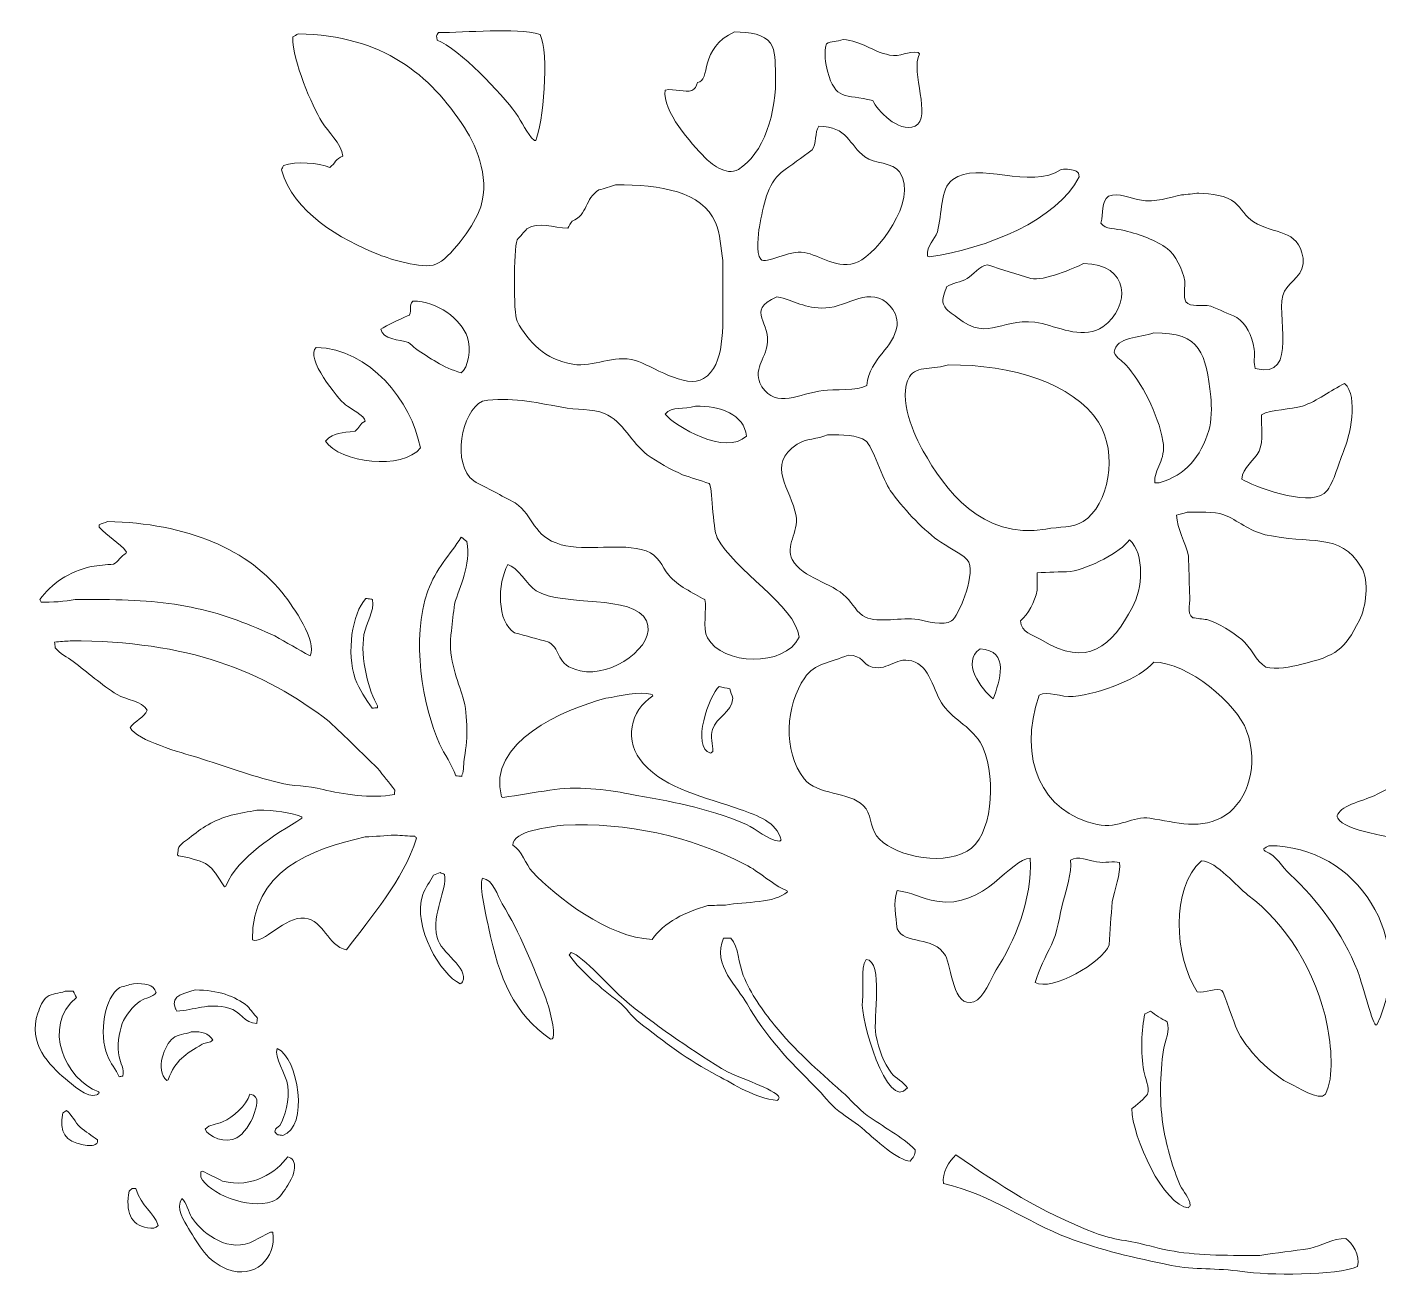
# Model space of a CAD drawing. Header units: millimetres. Extents: x -1208 to 1208, y -596 to 593.
# Drawn here: x -1208 to 75, y -596 to 593 of the extents above; entities that cross this region are included whole.
import ezdxf

# ---------------------------------------------------------------- set-up
doc = ezdxf.new("R2010")
doc.units = ezdxf.units.MM
doc.header["$MEASUREMENT"] = 0
doc.layers.add('Layer 1', color=7, linetype='Continuous')

msp = doc.modelspace()

# ---------------------------------------------------------------- linework, layer by layer
at = {"layer": 'Layer 1', "color": 250, "lineweight": 20}
for points, knots in [([(-817.3637, 588.1646), (-819.6029, 585.1541), (-819.0151, 584.8881), (-818.5399, 581.0528), (-797.3947, 572.5551), (-757.1062, 530.2637), (-743.8348, 511.7127), (-737.7826, 503.2542), (-733.678, 492.6299), (-726.1878, 485.6363), (-725.7952, 485.6363), (-725.4034, 485.6363), (-725.0108, 485.6363), (-718.3634, 499.9531), (-711.6435, 569.3113), (-720.8936, 586.3868), (-744.865, 593.4307), (-791.1544, 587.8812), (-817.3637, 588.1646)], [0, 0, 0, 0, 0.166666667, 0.166666667, 0.166666667, 0.333333333, 0.333333333, 0.333333333, 0.5, 0.5, 0.5, 0.666666667, 0.666666667, 0.666666667, 0.833333333, 0.833333333, 0.833333333, 1, 1, 1, 1]), ([(-950.3031, 586.9796), (-952.0679, 585.9919), (-953.8333, 585.0043), (-955.5973, 584.0158), (-955.5973, 583.8185), (-955.5973, 583.6211), (-955.5973, 583.4238), (-955.6529, 561.2231), (-937.245, 518.5893), (-927.9506, 503.4159), (-922.1055, 493.8745), (-909.7643, 483.4069), (-907.951, 470.8198), (-915.153, 468.3349), (-915.2586, 464.0762), (-920.304, 460.1522), (-931.0575, 464.4912), (-952.2979, 466.4729), (-964.4207, 461.93), (-965.0093, 460.5476), (-965.5976, 459.1645), (-966.1854, 457.782), (-954.899, 417.6983), (-910.9233, 392.1104), (-873.2455, 377.1812), (-864.2623, 373.6225), (-832.7652, 363.2411), (-819.716, 368.2915), (-806.5232, 373.3978), (-784.9245, 403.7245), (-779.128, 417.4813), (-766.9781, 446.3212), (-780.0318, 478.6841), (-792.6578, 498.0819), (-825.5333, 548.5927), (-869.4043, 585.2948), (-950.3031, 586.9796)], [0, 0, 0, 0, 0.083333333, 0.083333333, 0.083333333, 0.166666667, 0.166666667, 0.166666667, 0.25, 0.25, 0.25, 0.333333333, 0.333333333, 0.333333333, 0.416666667, 0.416666667, 0.416666667, 0.5, 0.5, 0.5, 0.583333333, 0.583333333, 0.583333333, 0.666666667, 0.666666667, 0.666666667, 0.75, 0.75, 0.75, 0.833333333, 0.833333333, 0.833333333, 0.916666667, 0.916666667, 0.916666667, 1, 1, 1, 1]), ([(-536.1888, 588.7576), (-570.6018, 573.7716), (-558.3315, 541.9561), (-571.4828, 540.7529), (-572.4109, 537.1969), (-573.6998, 534.516), (-576.7768, 533.0482), (-583.0881, 531.1883), (-592.9781, 535.2642), (-602.071, 533.641), (-605.3663, 513.707), (-577.1401, 482.8756), (-564.424, 469.6348), (-559.5287, 464.5369), (-544.3759, 451.4374), (-532.6594, 458.3742), (-508.9527, 472.4123), (-495.9975, 512.4792), (-497.366, 549.0497), (-497.7642, 559.7076), (-497.4648, 571.4428), (-502.0717, 578.0898), (-507.8673, 586.4525), (-521.7204, 589.02), (-536.1888, 588.7576)], [0, 0, 0, 0, 0.125, 0.125, 0.125, 0.25, 0.25, 0.25, 0.375, 0.375, 0.375, 0.5, 0.5, 0.5, 0.625, 0.625, 0.625, 0.75, 0.75, 0.75, 0.875, 0.875, 0.875, 1, 1, 1, 1]), ([(-433.2484, 581.6458), (-439.4866, 579.3526), (-444.6926, 580.3312), (-449.1308, 577.497), (-451.8043, 568.7668), (-449.8985, 558.8557), (-447.9545, 551.4205), (-440.6665, 523.5487), (-431.5818, 530.0852), (-405.0133, 523.5656), (-401.0073, 514.8332), (-380.9481, 492.641), (-365.0136, 499.2671), (-348.504, 507.5528), (-369.5213, 550.5491), (-360.8959, 568.0143), (-361.2883, 568.4098), (-361.6809, 568.8046), (-362.0727, 569.2001), (-371.8348, 570.824), (-378.5783, 564.7734), (-389.1309, 566.8293), (-406.2256, 570.1598), (-415.0754, 580.2633), (-433.2484, 581.6458)], [0, 0, 0, 0, 0.125, 0.125, 0.125, 0.25, 0.25, 0.25, 0.375, 0.375, 0.375, 0.5, 0.5, 0.5, 0.625, 0.625, 0.625, 0.75, 0.75, 0.75, 0.875, 0.875, 0.875, 1, 1, 1, 1]), ([(-456.1894, 499.2671), (-460.3367, 493.8009), (-458.5975, 482.2008), (-462.6599, 476.7466), (-472.463, 469.6354), (-482.2688, 462.5222), (-492.072, 455.4112), (-505.0786, 444.3682), (-509.0562, 424.5007), (-512.66, 403.8505), (-513.7522, 397.592), (-516.2525, 378.8255), (-511.4829, 373.0325), (-506.5237, 367.8736), (-484.0211, 382.0014), (-470.3071, 379.5521), (-455.351, 376.881), (-437.7485, 362.2675), (-419.1308, 370.6623), (-401.5762, 378.5777), (-361.3335, 428.0377), (-379.7197, 456.004), (-385.6766, 465.0646), (-403.9856, 463.7899), (-412.6605, 470.2276), (-427.4187, 481.1795), (-429.2661, 499.3979), (-456.1894, 499.2671)], [0, 0, 0, 0, 0.111111111, 0.111111111, 0.111111111, 0.222222222, 0.222222222, 0.222222222, 0.333333333, 0.333333333, 0.333333333, 0.444444444, 0.444444444, 0.444444444, 0.555555556, 0.555555556, 0.555555556, 0.666666667, 0.666666667, 0.666666667, 0.777777778, 0.777777778, 0.777777778, 0.888888889, 0.888888889, 0.888888889, 1, 1, 1, 1]), ([(-226.1908, 458.3742), (-255.8803, 438.2294), (-305.4649, 466.8551), (-329.132, 448.8922), (-341.55, 439.4669), (-339.0601, 416.3361), (-343.8373, 399.1096), (-346.1106, 390.9142), (-354.4602, 386.855), (-353.2493, 375.9962), (-352.6608, 375.7987), (-352.073, 375.6006), (-351.4845, 375.4033), (-296.9207, 383.136), (-230.0225, 410.1552), (-209.1323, 451.2624), (-209.4513, 454.4809), (-209.8376, 455.3376), (-212.074, 456.5962), (-215.3422, 458.561), (-220.7502, 458.5191), (-226.1908, 458.3742)], [0, 0, 0, 0, 0.142857143, 0.142857143, 0.142857143, 0.285714286, 0.285714286, 0.285714286, 0.428571429, 0.428571429, 0.428571429, 0.571428571, 0.571428571, 0.571428571, 0.714285714, 0.714285714, 0.714285714, 0.857142857, 0.857142857, 0.857142857, 1, 1, 1, 1]), ([(-649.1296, 443.5584), (-654.4228, 441.9778), (-659.7176, 440.3973), (-665.0118, 438.8167), (-678.4353, 430.7599), (-675.2915, 415.4876), (-690.3054, 409.1844), (-691.8047, 407.7802), (-693.1518, 404.2257), (-694.4231, 402.6654), (-708.2343, 402.9055), (-722.6202, 409.0801), (-733.2466, 402.0726), (-736.3834, 398.5174), (-739.521, 394.9608), (-742.6578, 391.4048), (-745.9761, 382.1511), (-746.2768, 321.0665), (-742.6578, 314.3607), (-731.6756, 294.0094), (-716.5624, 278.0072), (-689.7175, 273.4678), (-669.5714, 270.061), (-651.4007, 283.0204), (-630.3063, 277.0237), (-616.042, 272.9688), (-582.3731, 249.1386), (-565.6009, 259.8364), (-545.2728, 272.8029), (-547.3655, 307.2657), (-547.3655, 339.8442), (-547.3655, 350.5113), (-547.3655, 361.1811), (-547.3655, 371.8473), (-549.1822, 383.6414), (-549.8658, 397.37), (-554.4241, 407.9993), (-567.0516, 437.4454), (-606.503, 443.9028), (-649.1296, 443.5584)], [0, 0, 0, 0, 0.076923077, 0.076923077, 0.076923077, 0.153846154, 0.153846154, 0.153846154, 0.230769231, 0.230769231, 0.230769231, 0.307692308, 0.307692308, 0.307692308, 0.384615385, 0.384615385, 0.384615385, 0.461538462, 0.461538462, 0.461538462, 0.538461538, 0.538461538, 0.538461538, 0.615384615, 0.615384615, 0.615384615, 0.692307692, 0.692307692, 0.692307692, 0.769230769, 0.769230769, 0.769230769, 0.846153846, 0.846153846, 0.846153846, 0.923076923, 0.923076923, 0.923076923, 1, 1, 1, 1]), ([(-95.6039, 435.8537), (-101.0939, 435.2607), (-106.5846, 434.6686), (-112.0747, 434.0757), (-123.3471, 431.9428), (-136.2135, 426.567), (-152.0743, 429.3347), (-159.6915, 430.664), (-171.8756, 436.6426), (-181.4856, 432.8907), (-188.4485, 427.6191), (-186.2114, 416.6643), (-188.5444, 407.4064), (-184.5613, 401.0548), (-174.4304, 402.3827), (-166.1919, 400.2946), (-150.7194, 396.374), (-136.8602, 391.2299), (-125.6038, 383.108), (-117.8619, 377.5221), (-110.9728, 363.4231), (-109.133, 352.2899), (-108.4452, 348.1271), (-110.7719, 336.7496), (-107.9568, 332.7324), (-103.859, 326.8848), (-92.6984, 330.5065), (-84.428, 328.5844), (-76.1936, 325.0284), (-67.9572, 321.4718), (-59.7229, 317.9166), (-50.461, 311.3745), (-45.5393, 301.4594), (-43.2521, 287.6915), (-42.2196, 281.4763), (-44.1288, 273.9026), (-42.0758, 269.319), (0.9848, 258.4133), (-24.7318, 323.2924), (-14.4291, 342.808), (-9.7033, 351.7587), (5.7837, 358.65), (3.2179, 374.2182), (-1.4343, 402.4421), (-24.0828, 396.1927), (-43.8405, 408.5915), (-51.0258, 413.1014), (-55.2367, 421.5076), (-61.4875, 426.9639), (-69.0215, 433.5409), (-84.1577, 435.2342), (-95.6039, 435.8537)], [0, 0, 0, 0, 0.058823529, 0.058823529, 0.058823529, 0.117647059, 0.117647059, 0.117647059, 0.176470588, 0.176470588, 0.176470588, 0.235294118, 0.235294118, 0.235294118, 0.294117647, 0.294117647, 0.294117647, 0.352941176, 0.352941176, 0.352941176, 0.411764706, 0.411764706, 0.411764706, 0.470588235, 0.470588235, 0.470588235, 0.529411765, 0.529411765, 0.529411765, 0.588235294, 0.588235294, 0.588235294, 0.647058824, 0.647058824, 0.647058824, 0.705882353, 0.705882353, 0.705882353, 0.764705882, 0.764705882, 0.764705882, 0.823529412, 0.823529412, 0.823529412, 0.882352941, 0.882352941, 0.882352941, 0.941176471, 0.941176471, 0.941176471, 1, 1, 1, 1]), ([(-205.0152, 368.8843), (-213.9074, 364.6747), (-243.3473, 352.1773), (-255.0146, 354.6607), (-268.7389, 359.0062), (-282.4668, 363.3531), (-296.1904, 367.6985), (-304.1204, 366.7753), (-309.9126, 358.2804), (-315.6021, 354.6607), (-321.3165, 351.0258), (-329.858, 350.7506), (-335.0137, 346.956), (-336.3165, 342.4222), (-340.171, 335.8949), (-337.9554, 330.3616), (-335.1672, 323.5899), (-330.238, 322.1746), (-325.014, 317.9166), (-293.7934, 292.4667), (-282.1367, 320.9818), (-244.4264, 311.9899), (-226.0666, 307.6122), (-204.0829, 296.8303), (-186.7798, 309.0269), (-159.9814, 327.9166), (-161.011, 369.0804), (-205.0152, 368.8843)], [0, 0, 0, 0, 0.111111111, 0.111111111, 0.111111111, 0.222222222, 0.222222222, 0.222222222, 0.333333333, 0.333333333, 0.333333333, 0.444444444, 0.444444444, 0.444444444, 0.555555556, 0.555555556, 0.555555556, 0.666666667, 0.666666667, 0.666666667, 0.777777778, 0.777777778, 0.777777778, 0.888888889, 0.888888889, 0.888888889, 1, 1, 1, 1]), ([(-496.1892, 337.4741), (-527.1569, 323.0454), (-500.1987, 313.8456), (-505.6011, 290.0616), (-507.0315, 283.7638), (-510.9161, 276.1109), (-512.66, 271.097), (-515.1333, 263.9844), (-513.0864, 256.4071), (-510.3068, 252.1324), (-496.606, 231.0602), (-474.8918, 245.6386), (-452.0717, 248.5765), (-443.0084, 249.7434), (-418.7926, 247.9717), (-410.8959, 253.3175), (-407.192, 280.7686), (-385.1444, 288.089), (-382.0721, 310.2119), (-381.0404, 317.6451), (-385.2896, 325.0068), (-388.5432, 328.5844), (-407.3442, 349.2569), (-428.7095, 327.6632), (-449.7192, 326.8064), (-470.3037, 325.9664), (-478.8965, 334.1702), (-496.1892, 337.4741)], [0, 0, 0, 0, 0.111111111, 0.111111111, 0.111111111, 0.222222222, 0.222222222, 0.222222222, 0.333333333, 0.333333333, 0.333333333, 0.444444444, 0.444444444, 0.444444444, 0.555555556, 0.555555556, 0.555555556, 0.666666667, 0.666666667, 0.666666667, 0.777777778, 0.777777778, 0.777777778, 0.888888889, 0.888888889, 0.888888889, 1, 1, 1, 1]), ([(-841.481, 333.3254), (-845.7288, 329.0414), (-841.9318, 325.508), (-845.0104, 319.6946), (-846.8028, 319.5539), (-868.1843, 309.5371), (-872.0686, 306.6561), (-869.919, 296.9039), (-854.9226, 296.8311), (-845.5989, 294.2103), (-843.4415, 292.235), (-841.2843, 290.259), (-839.1279, 288.2837), (-824.797, 279.1475), (-814.0003, 270.5853), (-795.5987, 265.1702), (-789.1847, 269.6929), (-785.9547, 288.3676), (-789.7162, 298.9513), (-795.9837, 316.586), (-818.173, 333.3505), (-841.481, 333.3254)], [0, 0, 0, 0, 0.142857143, 0.142857143, 0.142857143, 0.285714286, 0.285714286, 0.285714286, 0.428571429, 0.428571429, 0.428571429, 0.571428571, 0.571428571, 0.571428571, 0.714285714, 0.714285714, 0.714285714, 0.857142857, 0.857142857, 0.857142857, 1, 1, 1, 1]), ([(-138.5452, 303.1001), (-151.6712, 298.2696), (-173.9906, 300.0868), (-176.1916, 284.7277), (-173.3625, 279.1335), (-168.9007, 277.1449), (-165.0148, 272.875), (-150.1894, 256.5829), (-134.4348, 226.4395), (-129.7215, 200.5718), (-126.3959, 182.319), (-138.7278, 174.0165), (-137.3681, 160.8647), (-135.9961, 160.8647), (-134.6231, 160.8647), (-133.2509, 160.8647), (-107.4329, 168.5343), (-94.2768, 185.2772), (-86.1926, 210.6466), (-83.5186, 219.0366), (-83.3746, 233.4793), (-84.428, 242.6497), (-89.0954, 283.2837), (-93.1743, 303.7455), (-138.5452, 303.1001)], [0, 0, 0, 0, 0.125, 0.125, 0.125, 0.25, 0.25, 0.25, 0.375, 0.375, 0.375, 0.5, 0.5, 0.5, 0.625, 0.625, 0.625, 0.75, 0.75, 0.75, 0.875, 0.875, 0.875, 1, 1, 1, 1]), ([(-933.2454, 289.4694), (-944.7464, 280.0176), (-912.3858, 240.5429), (-905.5979, 234.9451), (-901.8663, 231.8679), (-886.7748, 224.2374), (-886.7748, 219.5364), (-891.8103, 216.9128), (-892.403, 213.3968), (-896.1867, 210.0538), (-909.7158, 207.8354), (-915.4962, 209.456), (-924.4212, 200.5718), (-911.5152, 179.5227), (-850.5302, 172.555), (-834.4222, 194.0522), (-842.9462, 238.7732), (-882.4316, 287.9063), (-933.2454, 289.4694)], [0, 0, 0, 0, 0.166666667, 0.166666667, 0.166666667, 0.333333333, 0.333333333, 0.333333333, 0.5, 0.5, 0.5, 0.666666667, 0.666666667, 0.666666667, 0.833333333, 0.833333333, 0.833333333, 1, 1, 1, 1]), ([(-333.2491, 272.875), (-346.305, 268.1039), (-363.6762, 272.5047), (-370.3078, 261.6144), (-382.2633, 241.9834), (-364.6773, 203.8841), (-357.367, 191.0892), (-336.7521, 155.0114), (-302.1542, 106.4418), (-240.897, 117.008), (-227.8619, 119.2571), (-215.1908, 118.1861), (-205.6029, 124.1198), (-181.0007, 139.3465), (-172.1195, 189.2279), (-190.8975, 218.3513), (-214.8747, 255.5378), (-273.1027, 273.0436), (-333.2491, 272.875)], [0, 0, 0, 0, 0.166666667, 0.166666667, 0.166666667, 0.333333333, 0.333333333, 0.333333333, 0.5, 0.5, 0.5, 0.666666667, 0.666666667, 0.666666667, 0.833333333, 0.833333333, 0.833333333, 1, 1, 1, 1]), ([(42.629, 255.0954), (29.302, 248.7291), (16.8547, 238.4352), (2.6302, 233.7599), (-8.0018, 230.2664), (-27.1717, 230.6542), (-36.1933, 225.4631), (-36.7491, 214.0177), (-33.77, 201.4544), (-38.5464, 191.0892), (-42.7414, 181.9859), (-53.8556, 175.6951), (-55.0164, 164.4205), (-44.5644, 157.7582), (6.9168, 138.1936), (23.2173, 150.7891), (31.8859, 157.4873), (36.4504, 179.0823), (41.4529, 190.4962), (47.5125, 204.3271), (56.3055, 242.6994), (42.629, 255.0954)], [0, 0, 0, 0, 0.142857143, 0.142857143, 0.142857143, 0.285714286, 0.285714286, 0.285714286, 0.428571429, 0.428571429, 0.428571429, 0.571428571, 0.571428571, 0.571428571, 0.714285714, 0.714285714, 0.714285714, 0.857142857, 0.857142857, 0.857142857, 1, 1, 1, 1]), ([(-775.5993, 238.5009), (-795.3611, 228.7517), (-804.9844, 178.36), (-783.8344, 162.6427), (-770.6985, 155.7281), (-757.5583, 148.8131), (-744.4226, 141.8994), (-726.0836, 129.012), (-728.2554, 109.9963), (-700.8934, 102.1923), (-677.4209, 95.4969), (-643.6025, 104.3895), (-620.3058, 96.2655), (-608.1557, 92.0285), (-605.7644, 82.2148), (-598.5416, 73.1522), (-590.5435, 63.1178), (-575.7834, 56.5808), (-564.424, 50.0387), (-562.4911, 41.7104), (-566.8591, 22.8452), (-562.0715, 13.8874), (-548.1324, -12.1903), (-488.5356, -14.5716), (-475.0128, 14.4796), (-478.1676, 44.2429), (-537.8548, 79.0907), (-552.6595, 108.7111), (-557.4221, 118.24), (-557.3673, 158.0899), (-560.3068, 160.2717), (-568.7371, 163.0374), (-577.17, 165.803), (-585.6003, 168.5687), (-596.9729, 173.8031), (-609.3758, 180.2485), (-619.1295, 187.5332), (-633.8024, 198.4922), (-642.0234, 219.2123), (-659.7176, 226.6482), (-671.2993, 231.5152), (-686.4973, 230.0116), (-700.3057, 232.5749), (-727.4626, 237.6162), (-748.2166, 242.6833), (-775.5993, 238.5009)], [0, 0, 0, 0, 0.066666667, 0.066666667, 0.066666667, 0.133333333, 0.133333333, 0.133333333, 0.2, 0.2, 0.2, 0.266666667, 0.266666667, 0.266666667, 0.333333333, 0.333333333, 0.333333333, 0.4, 0.4, 0.4, 0.466666667, 0.466666667, 0.466666667, 0.533333333, 0.533333333, 0.533333333, 0.6, 0.6, 0.6, 0.666666667, 0.666666667, 0.666666667, 0.733333333, 0.733333333, 0.733333333, 0.8, 0.8, 0.8, 0.866666667, 0.866666667, 0.866666667, 0.933333333, 0.933333333, 0.933333333, 1, 1, 1, 1]), ([(-573.2474, 233.7599), (-584.4234, 229.7079), (-595.641, 234.4277), (-602.071, 226.0553), (-592.9794, 214.7429), (-544.5627, 185.9366), (-525.0128, 205.3128), (-527.0157, 225.9391), (-549.8839, 234.0665), (-573.2474, 233.7599)], [0, 0, 0, 0, 0.333333333, 0.333333333, 0.333333333, 0.666666667, 0.666666667, 0.666666667, 1, 1, 1, 1]), ([(-447.9545, 206.4978), (-457.2282, 202.1467), (-468.8196, 202.8236), (-476.7774, 197.608), (-507.206, 177.6677), (-482.3453, 155.5224), (-477.9544, 129.4537), (-475.3664, 114.0904), (-488.5036, 100.5627), (-481.4838, 87.9686), (-471.2825, 69.6661), (-444.4487, 66.8586), (-430.3075, 52.4095), (-424.3679, 46.3407), (-420.0354, 37.3425), (-412.0722, 33.4443), (-399.9637, 27.5175), (-377.8286, 33.6844), (-362.0727, 31.0741), (-354.274, 29.782), (-338.1728, 24.8317), (-330.308, 29.8884), (-324.3839, 33.6977), (-308.1925, 70.5958), (-313.8373, 85.5978), (-316.001, 91.3468), (-337.442, 101.9235), (-343.2496, 106.3403), (-360.0483, 119.1184), (-376.2571, 136.4795), (-388.5432, 153.7528), (-394.3125, 161.8642), (-406.6271, 197.2147), (-411.4842, 200.5718), (-419.9194, 206.4831), (-433.8139, 206.6092), (-447.9545, 206.4978)], [0, 0, 0, 0, 0.083333333, 0.083333333, 0.083333333, 0.166666667, 0.166666667, 0.166666667, 0.25, 0.25, 0.25, 0.333333333, 0.333333333, 0.333333333, 0.416666667, 0.416666667, 0.416666667, 0.5, 0.5, 0.5, 0.583333333, 0.583333333, 0.583333333, 0.666666667, 0.666666667, 0.666666667, 0.75, 0.75, 0.75, 0.833333333, 0.833333333, 0.833333333, 0.916666667, 0.916666667, 0.916666667, 1, 1, 1, 1]), ([(-106.7805, 133.0096), (-110.3274, 131.6495), (-114.0839, 131.6152), (-116.7802, 130.0466), (-116.519, 117.6422), (-108.2708, 103.8533), (-105.6036, 91.5245), (-105.2118, 79.8699), (-104.8192, 68.2123), (-104.4274, 56.5577), (-103.2935, 47.6644), (-107.8038, 37.3578), (-101.4865, 32.8521), (-96.9767, 32.2592), (-92.4664, 31.6663), (-87.9566, 31.0741), (-76.432, 28.0243), (-63.7295, 18.9112), (-55.0164, 12.1096), (-46.4062, 5.3869), (-41.4915, -8.8473), (-32.0754, -13.9669), (-22.9767, -16.7374), (-7.4279, -13.6623), (0.8654, -11.596), (35.573, -2.9484), (42.0092, 1.9136), (56.7466, 30.4813), (62.8889, 42.3879), (66.4532, 67.4857), (58.5114, 80.8568), (38.5021, 114.5434), (9.3603, 102.1082), (-32.6639, 111.6741), (-47.9772, 115.16), (-58.7593, 125.4456), (-72.0757, 130.6394), (-81.1375, 134.1736), (-96.6265, 132.6743), (-106.7805, 133.0096)], [0, 0, 0, 0, 0.076923077, 0.076923077, 0.076923077, 0.153846154, 0.153846154, 0.153846154, 0.230769231, 0.230769231, 0.230769231, 0.307692308, 0.307692308, 0.307692308, 0.384615385, 0.384615385, 0.384615385, 0.461538462, 0.461538462, 0.461538462, 0.538461538, 0.538461538, 0.538461538, 0.615384615, 0.615384615, 0.615384615, 0.692307692, 0.692307692, 0.692307692, 0.769230769, 0.769230769, 0.769230769, 0.846153846, 0.846153846, 0.846153846, 0.923076923, 0.923076923, 0.923076923, 1, 1, 1, 1]), ([(-1131.4787, 124.1198), (-1134.0278, 123.1322), (-1136.5768, 122.1445), (-1139.1253, 121.1568), (-1139.1253, 120.3665), (-1139.1253, 119.5762), (-1139.1253, 118.786), (-1131.5314, 110.0803), (-1119.9178, 104.4685), (-1113.2432, 95.0805), (-1113.4399, 94.6849), (-1113.6358, 94.2902), (-1113.8317, 93.8947), (-1118.8729, 91.4727), (-1121.087, 85.5964), (-1125.596, 83.8198), (-1132.6543, 83.0296), (-1139.7144, 82.2393), (-1146.7725, 81.449), (-1167.8947, 76.5694), (-1184.6454, 65.3753), (-1195.5956, 50.0387), (-1195.2038, 49.2485), (-1194.812, 48.4582), (-1194.4194, 47.6679), (-1184.5983, 47.2079), (-1171.461, 48.4274), (-1162.0664, 50.0387), (-1153.2435, 50.0387), (-1144.4186, 50.0387), (-1135.5965, 50.0387), (-1102.5405, 50.0415), (-1074.6748, 47.7778), (-1046.7732, 41.7419), (-1020.6485, 36.0895), (-995.2362, 25.9187), (-972.6564, 15.6648), (-961.4812, 9.3439), (-950.3024, 3.0217), (-939.1271, -3.2992), (-931.5146, 9.8493), (-956.6207, 45.0129), (-962.6559, 53.0017), (-996.7056, 98.0722), (-1056.083, 122.638), (-1131.4787, 124.1198)], [0, 0, 0, 0, 0.066666667, 0.066666667, 0.066666667, 0.133333333, 0.133333333, 0.133333333, 0.2, 0.2, 0.2, 0.266666667, 0.266666667, 0.266666667, 0.333333333, 0.333333333, 0.333333333, 0.4, 0.4, 0.4, 0.466666667, 0.466666667, 0.466666667, 0.533333333, 0.533333333, 0.533333333, 0.6, 0.6, 0.6, 0.666666667, 0.666666667, 0.666666667, 0.733333333, 0.733333333, 0.733333333, 0.8, 0.8, 0.8, 0.866666667, 0.866666667, 0.866666667, 0.933333333, 0.933333333, 0.933333333, 1, 1, 1, 1]), ([(-795.5987, 109.3041), (-806.3349, 92.7075), (-819.8779, 79.0439), (-827.3634, 58.3356), (-843.623, 13.3534), (-832.2754, -51.1498), (-816.1866, -86.8629), (-811.6207, -96.9986), (-804.3904, -106.1166), (-800.8929, -117.088), (-798.9322, -117.2855), (-796.9709, -117.4829), (-795.0104, -117.6802), (-795.0104, -117.2855), (-795.0104, -116.8899), (-795.0104, -116.4952), (-792.5669, -112.065), (-793.8896, -105.2437), (-792.6578, -99.3085), (-789.0506, -81.9309), (-789.3314, -55.8041), (-795.0104, -39.4503), (-800.3489, -24.0788), (-808.6228, -2.3184), (-805.0108, 20.4064), (-804.0305, 28.8999), (-803.0494, 37.3964), (-802.0692, 45.8899), (-797.1655, 62.8148), (-786.1132, 82.2805), (-790.3047, 105.1553), (-792.0695, 106.5377), (-793.8341, 107.9209), (-795.5987, 109.3041)], [0, 0, 0, 0, 0.090909091, 0.090909091, 0.090909091, 0.181818182, 0.181818182, 0.181818182, 0.272727273, 0.272727273, 0.272727273, 0.363636364, 0.363636364, 0.363636364, 0.454545455, 0.454545455, 0.454545455, 0.545454545, 0.545454545, 0.545454545, 0.636363636, 0.636363636, 0.636363636, 0.727272727, 0.727272727, 0.727272727, 0.818181818, 0.818181818, 0.818181818, 0.909090909, 0.909090909, 0.909090909, 1, 1, 1, 1]), ([(-161.4854, 106.9331), (-169.979, 94.9125), (-199.5433, 79.8125), (-217.3682, 76.708), (-227.9549, 76.3125), (-238.5452, 75.9177), (-249.1321, 75.523), (-249.1321, 69.9917), (-249.1321, 64.459), (-249.1321, 58.9285), (-251.4928, 47.2536), (-257.4434, 36.5648), (-265.0143, 29.8884), (-263.7311, 18.2463), (-253.9897, 17.2845), (-245.6027, 12.1096), (-200.898, -15.4767), (-178.3703, 5.9511), (-158.5445, 42.9269), (-149.4008, 59.9812), (-146.4301, 93.0553), (-161.4854, 106.9331)], [0, 0, 0, 0, 0.142857143, 0.142857143, 0.142857143, 0.285714286, 0.285714286, 0.285714286, 0.428571429, 0.428571429, 0.428571429, 0.571428571, 0.571428571, 0.571428571, 0.714285714, 0.714285714, 0.714285714, 0.857142857, 0.857142857, 0.857142857, 1, 1, 1, 1]), ([(-751.4814, 83.227), (-761.3546, 65.6988), (-762.0042, 28.5794), (-745.0109, 18.6284), (-734.2275, 15.6654), (-723.4413, 12.701), (-712.6587, 9.7388), (-699.7721, 2.0649), (-707.2201, -11.9746), (-682.6588, -17.5227), (-652.6088, -24.3105), (-609.6322, 6.6308), (-619.718, 29.8884), (-632.2419, 55.7555), (-699.3601, 42.8394), (-724.423, 58.3356), (-733.0769, 63.687), (-742.6468, 81.7247), (-751.4814, 83.227)], [0, 0, 0, 0, 0.166666667, 0.166666667, 0.166666667, 0.333333333, 0.333333333, 0.333333333, 0.5, 0.5, 0.5, 0.666666667, 0.666666667, 0.666666667, 0.833333333, 0.833333333, 0.833333333, 1, 1, 1, 1]), ([(-886.1862, 51.2238), (-899.2505, 36.7132), (-904.81, -0.3061), (-896.1867, -25.2267), (-892.7183, -35.247), (-885.6053, -44.5105), (-880.3043, -53.0818), (-878.5397, -52.8844), (-876.7749, -52.6863), (-875.0103, -52.489), (-875.0103, -51.896), (-875.0103, -51.3038), (-875.0103, -50.711), (-883.0715, -37.9048), (-891.9158, -5.0841), (-887.9508, 16.8505), (-886.0063, 27.612), (-877.8435, 39.0281), (-879.7159, 50.0387), (-880.3043, 50.2362), (-880.892, 50.4335), (-881.4805, 50.6316), (-883.0494, 50.829), (-884.6181, 51.0264), (-886.1862, 51.2238)], [0, 0, 0, 0, 0.125, 0.125, 0.125, 0.25, 0.25, 0.25, 0.375, 0.375, 0.375, 0.5, 0.5, 0.5, 0.625, 0.625, 0.625, 0.75, 0.75, 0.75, 0.875, 0.875, 0.875, 1, 1, 1, 1]), ([(-1166.7726, 10.9238), (-1171.6742, 10.529), (-1176.5772, 10.1335), (-1181.478, 9.7388), (-1181.2821, 7.9608), (-1181.0862, 6.1828), (-1180.8902, 4.4048), (-1176.7021, -1.4547), (-1169.5941, -4.2623), (-1163.831, -8.633), (-1150.1573, -19.0046), (-1137.3126, -30.6404), (-1122.0666, -40.0433), (-1113.6544, -45.2315), (-1098.5399, -46.0813), (-1093.8316, -54.8598), (-1096.2041, -61.8414), (-1105.9031, -65.0668), (-1109.7138, -71.4535), (-1103.188, -84.0048), (-1061.5333, -94.9617), (-1045.5969, -99.9007), (-1021.6144, -107.3339), (-995.3009, -117.1707), (-969.127, -123.607), (-955.0567, -127.067), (-941.7799, -126.5035), (-926.7743, -130.126), (-908.6673, -134.4973), (-881.068, -139.162), (-859.128, -134.8669), (-858.9313, -133.4844), (-858.7354, -132.1013), (-858.5395, -130.7188), (-864.0289, -123.8051), (-869.5201, -116.8899), (-875.0103, -109.9763), (-890.3026, -95.1611), (-905.5992, -80.3419), (-920.8923, -65.5274), (-984.0207, -17.4542), (-1054.3655, 11.0162), (-1166.7726, 10.9238)], [0, 0, 0, 0, 0.071428571, 0.071428571, 0.071428571, 0.142857143, 0.142857143, 0.142857143, 0.214285714, 0.214285714, 0.214285714, 0.285714286, 0.285714286, 0.285714286, 0.357142857, 0.357142857, 0.357142857, 0.428571429, 0.428571429, 0.428571429, 0.5, 0.5, 0.5, 0.571428571, 0.571428571, 0.571428571, 0.642857143, 0.642857143, 0.642857143, 0.714285714, 0.714285714, 0.714285714, 0.785714286, 0.785714286, 0.785714286, 0.857142857, 0.857142857, 0.857142857, 0.928571429, 0.928571429, 0.928571429, 1, 1, 1, 1]), ([(-303.2493, 3.2204), (-321.5124, -9.2924), (-302.1474, -34.8599), (-290.8962, -44.192), (-284.6622, -27.7418), (-274.5742, 1.9822), (-303.2493, 3.2204)], [0, 0, 0, 0, 0.5, 0.5, 0.5, 1, 1, 1, 1]), ([(-428.5429, -2.7062), (-445.1887, -9.466), (-460.3595, -10.5404), (-469.7187, -24.0417), (-487.6867, -49.9627), (-490.6818, -93.8102), (-470.3071, -120.0512), (-458.203, -135.6403), (-427.8488, -131.9186), (-413.8368, -145.5347), (-406.4424, -152.7207), (-407.6832, -165.3104), (-401.4839, -173.9818), (-388.7467, -191.7984), (-341.9287, -203.7107), (-315.6021, -188.7984), (-291.7828, -175.3056), (-287.7804, -121.8767), (-300.3082, -91.0109), (-307.1315, -74.201), (-325.0564, -65.7487), (-336.1908, -53.0818), (-346.685, -41.1429), (-349.3794, -15.5096), (-365.0136, -9.2252), (-382.4938, -2.2001), (-389.7744, -17.9421), (-405.6017, -13.9669), (-415.3596, -11.5156), (-413.7839, -2.6383), (-428.5429, -2.7062)], [0, 0, 0, 0, 0.1, 0.1, 0.1, 0.2, 0.2, 0.2, 0.3, 0.3, 0.3, 0.4, 0.4, 0.4, 0.5, 0.5, 0.5, 0.6, 0.6, 0.6, 0.7, 0.7, 0.7, 0.8, 0.8, 0.8, 0.9, 0.9, 0.9, 1, 1, 1, 1]), ([(-138.5452, -9.2252), (-151.7901, -25.0195), (-188.0053, -38.728), (-215.0149, -41.8212), (-226.5431, -43.1414), (-238.5785, -35.8147), (-247.3673, -40.6361), (-267.6724, -101.4057), (-245.1711, -152.0284), (-192.0738, -163.3141), (-171.1601, -167.7597), (-158.3473, -154.8493), (-142.0746, -157.3881), (-117.375, -161.2415), (-92.8074, -169.3571), (-70.3111, -154.4243), (-48.8935, -140.2091), (-38.5493, -106.4616), (-50.3109, -74.4172), (-59.6422, -48.994), (-105.7286, -9.5345), (-138.5452, -9.2252)], [0, 0, 0, 0, 0.142857143, 0.142857143, 0.142857143, 0.285714286, 0.285714286, 0.285714286, 0.428571429, 0.428571429, 0.428571429, 0.571428571, 0.571428571, 0.571428571, 0.714285714, 0.714285714, 0.714285714, 0.857142857, 0.857142857, 0.857142857, 1, 1, 1, 1]), ([(-658.5408, -43.5992), (-697.3425, -53.6564), (-772.407, -85.4588), (-757.3639, -137.2377), (-756.9713, -137.4359), (-756.5795, -137.6332), (-756.1877, -137.8306), (-741.2871, -135.4605), (-726.3824, -133.089), (-711.4817, -130.7188), (-687.126, -126.3355), (-657.4006, -130.4199), (-636.7766, -134.2747), (-594.7623, -142.1264), (-566.2698, -146.1786), (-525.0128, -163.3141), (-515.2638, -167.3635), (-505.1189, -178.3462), (-493.2481, -179.3158), (-492.4291, -178.1769), (-493.1884, -178.9615), (-492.072, -178.1306), (-496.3914, -160.8411), (-514.4968, -154.9199), (-530.8947, -149.0905), (-564.7519, -137.0551), (-600.9067, -129.9524), (-622.6589, -105.8275), (-642.0116, -84.3639), (-635.2404, -55.1587), (-613.8355, -41.2283), (-614.0314, -40.8336), (-614.2273, -40.4387), (-614.424, -40.0433), (-627.4529, -36.4615), (-644.981, -41.6784), (-658.5408, -43.5992)], [0, 0, 0, 0, 0.083333333, 0.083333333, 0.083333333, 0.166666667, 0.166666667, 0.166666667, 0.25, 0.25, 0.25, 0.333333333, 0.333333333, 0.333333333, 0.416666667, 0.416666667, 0.416666667, 0.5, 0.5, 0.5, 0.583333333, 0.583333333, 0.583333333, 0.666666667, 0.666666667, 0.666666667, 0.75, 0.75, 0.75, 0.833333333, 0.833333333, 0.833333333, 0.916666667, 0.916666667, 0.916666667, 1, 1, 1, 1]), ([(-550.8947, -32.3385), (-560.211, -40.1664), (-577.8863, -90.0731), (-559.1298, -95.7527), (-558.3454, -95.1597), (-557.5611, -94.5669), (-556.7774, -93.9747), (-557.058, -87.7322), (-559.5599, -79.6846), (-557.3652, -73.2315), (-553.2271, -61.0658), (-539.1692, -57.2494), (-537.9534, -43.5992), (-538.9337, -40.6361), (-539.9141, -37.6724), (-540.895, -34.7094), (-544.2279, -33.9191), (-547.562, -33.1288), (-550.8947, -32.3385)], [0, 0, 0, 0, 0.166666667, 0.166666667, 0.166666667, 0.333333333, 0.333333333, 0.333333333, 0.5, 0.5, 0.5, 0.666666667, 0.666666667, 0.666666667, 0.833333333, 0.833333333, 0.833333333, 1, 1, 1, 1]), ([(182.628, -104.0495), (169.688, -106.0248), (156.7445, -108.0009), (143.8047, -109.9763), (120.6154, -116.1977), (94.4653, -122.4626), (75.5699, -133.6818), (66.2169, -139.2355), (42.6394, -143.9646), (37.3349, -152.0543), (35.5911, -153.8693), (35.0242, -155.8152), (36.1579, -157.3881), (43.3725, -169.7903), (87.5316, -175.4693), (104.9812, -178.1306), (121.008, -180.5757), (134.2988, -170.2915), (144.9808, -176.9456), (155.9192, -210.5264), (182.1264, -225.2394), (215.5687, -236.8031), (224.0207, -239.7255), (245.6089, -246.3824), (254.3922, -242.7298), (254.3922, -240.7545), (254.3922, -238.7784), (254.3922, -236.8031), (239.6376, -224.9167), (227.5583, -165.7227), (222.6275, -140.2015), (220.7587, -130.5277), (224.1936, -113.901), (220.2744, -105.2346), (210.6207, -102.2436), (194.3681, -103.9634), (182.628, -104.0495)], [0, 0, 0, 0, 0.083333333, 0.083333333, 0.083333333, 0.166666667, 0.166666667, 0.166666667, 0.25, 0.25, 0.25, 0.333333333, 0.333333333, 0.333333333, 0.416666667, 0.416666667, 0.416666667, 0.5, 0.5, 0.5, 0.583333333, 0.583333333, 0.583333333, 0.666666667, 0.666666667, 0.666666667, 0.75, 0.75, 0.75, 0.833333333, 0.833333333, 0.833333333, 0.916666667, 0.916666667, 0.916666667, 1, 1, 1, 1]), ([(-989.7149, -149.6835), (-997.7533, -151.264), (-1005.7938, -152.8445), (-1013.8322, -154.4243), (-1030.419, -159.1962), (-1042.4989, -166.6454), (-1053.832, -176.3527), (-1057.7352, -179.6958), (-1065.0753, -182.9073), (-1064.42, -188.7984), (-1064.6159, -189.9834), (-1064.8126, -191.1692), (-1065.0085, -192.3542), (-1064.6167, -192.5517), (-1064.2241, -192.7498), (-1063.8317, -192.9472), (-1034.0034, -199.1455), (-1034.3041, -200.7436), (-1020.3025, -222.5795), (-1019.9107, -222.382), (-1019.5189, -222.1846), (-1019.1264, -221.9865), (-1006.8978, -193.0262), (-972.3793, -173.3428), (-946.7737, -157.3881), (-946.7737, -156.9926), (-946.7737, -156.5978), (-946.7737, -156.2023), (-959.1982, -151.7889), (-971.3643, -149.6855), (-989.7149, -149.6835)], [0, 0, 0, 0, 0.1, 0.1, 0.1, 0.2, 0.2, 0.2, 0.3, 0.3, 0.3, 0.4, 0.4, 0.4, 0.5, 0.5, 0.5, 0.6, 0.6, 0.6, 0.7, 0.7, 0.7, 0.8, 0.8, 0.8, 0.9, 0.9, 0.9, 1, 1, 1, 1]), ([(-698.5411, -163.907), (-712.0508, -166.0609), (-746.6312, -169.075), (-746.7757, -182.8716), (-737.8903, -188.3161), (-734.93, -200.8716), (-727.9524, -208.3559), (-706.2238, -231.6624), (-655.8896, -270.9608), (-614.424, -272.3621), (-603.4738, -256.1274), (-582.724, -246.0792), (-561.4829, -240.359), (-555.993, -240.1615), (-550.5023, -239.9642), (-545.0122, -239.7661), (-525.5144, -236.5279), (-498.5125, -238.2254), (-486.1895, -227.3204), (-486.3854, -226.9256), (-486.5813, -226.5309), (-486.7778, -226.1353), (-499.9763, -220.6048), (-512.942, -207.9624), (-526.1891, -201.244), (-580.4451, -173.7277), (-637.9584, -161.5614), (-698.5411, -163.907)], [0, 0, 0, 0, 0.111111111, 0.111111111, 0.111111111, 0.222222222, 0.222222222, 0.222222222, 0.333333333, 0.333333333, 0.333333333, 0.444444444, 0.444444444, 0.444444444, 0.555555556, 0.555555556, 0.555555556, 0.666666667, 0.666666667, 0.666666667, 0.777777778, 0.777777778, 0.777777778, 0.888888889, 0.888888889, 0.888888889, 1, 1, 1, 1]), ([(-858.5395, -173.3897), (-867.9501, -173.9818), (-877.3641, -174.5748), (-886.7748, -175.1676), (-939.0145, -186.8104), (-994.413, -207.7315), (-993.8321, -272.955), (-983.6121, -277.1829), (-962.433, -250.0957), (-944.4213, -252.2118), (-925.3633, -254.451), (-923.2518, -278.3105), (-904.4216, -282.4369), (-880.9928, -250.2469), (-851.3903, -217.8084), (-837.9516, -176.3527), (-838.5393, -175.7598), (-839.1279, -175.1676), (-839.7162, -174.5748), (-845.99, -174.18), (-852.2657, -173.7845), (-858.5395, -173.3897)], [0, 0, 0, 0, 0.142857143, 0.142857143, 0.142857143, 0.285714286, 0.285714286, 0.285714286, 0.428571429, 0.428571429, 0.428571429, 0.571428571, 0.571428571, 0.571428571, 0.714285714, 0.714285714, 0.714285714, 0.857142857, 0.857142857, 0.857142857, 1, 1, 1, 1]), ([(-29.1345, -183.4646), (-30.8991, -184.4521), (-32.6639, -185.4405), (-34.4285, -186.4276), (-33.8402, -187.2178), (-33.2524, -188.0081), (-32.6639, -188.7984), (-22.0249, -192.7469), (-16.8129, -203.6555), (-9.1351, -210.7267), (16.8164, -234.629), (40.658, -266.8967), (54.982, -301.9944), (58.1736, -309.816), (68.306, -350.445), (72.0405, -353.5551), (72.4323, -353.5551), (72.8247, -353.5551), (73.2166, -353.5551), (112.0178, -271.653), (54.3267, -183.6325), (-29.1345, -183.4646)], [0, 0, 0, 0, 0.142857143, 0.142857143, 0.142857143, 0.285714286, 0.285714286, 0.285714286, 0.428571429, 0.428571429, 0.428571429, 0.571428571, 0.571428571, 0.571428571, 0.714285714, 0.714285714, 0.714285714, 0.857142857, 0.857142857, 0.857142857, 1, 1, 1, 1]), ([(-344.4257, -236.2102), (-358.8686, -233.7862), (-368.8023, -227.2631), (-382.0721, -226.1353), (-386.1031, -238.2766), (-383.0108, -249.9907), (-382.0721, -262.2873), (-375.1057, -278.1468), (-347.6355, -268.2771), (-336.1908, -287.7707), (-330.0788, -298.1816), (-329.3952, -338.1792), (-309.1318, -331.6267), (-299.5614, -328.5321), (-293.2577, -309.5717), (-287.9554, -301.4015), (-271.1553, -275.5148), (-253.6647, -234.5435), (-255.6029, -195.3172), (-274.6827, -195.3172), (-298.4213, -243.9317), (-344.4257, -236.2102)], [0, 0, 0, 0, 0.142857143, 0.142857143, 0.142857143, 0.285714286, 0.285714286, 0.285714286, 0.428571429, 0.428571429, 0.428571429, 0.571428571, 0.571428571, 0.571428571, 0.714285714, 0.714285714, 0.714285714, 0.857142857, 0.857142857, 0.857142857, 1, 1, 1, 1]), ([(-217.3682, -197.0952), (-216.2697, -209.4766), (-221.4435, -225.5298), (-224.427, -236.2102), (-228.3787, -250.361), (-229.2736, -265.2252), (-235.6028, -277.6959), (-241.2145, -288.7514), (-247.2067, -300.9472), (-250.8967, -313.255), (-235.9142, -322.312), (-186.8464, -294.2394), (-180.8973, -277.6959), (-179.9169, -264.0667), (-178.9365, -250.4324), (-177.9562, -236.8031), (-175.6753, -225.8841), (-169.8533, -209.8055), (-170.8974, -199.4661), (-176.828, -197.5817), (-184.758, -200.2927), (-192.6623, -198.8732), (-200.2652, -197.5089), (-210.4246, -192.9009), (-217.3682, -197.0952)], [0, 0, 0, 0, 0.125, 0.125, 0.125, 0.25, 0.25, 0.25, 0.375, 0.375, 0.375, 0.5, 0.5, 0.5, 0.625, 0.625, 0.625, 0.75, 0.75, 0.75, 0.875, 0.875, 0.875, 1, 1, 1, 1]), ([(-93.2506, -197.6881), (-122.8552, -224.5073), (-118.7472, -288.524), (-97.3686, -322.1448), (-90.5119, -323.8387), (-77.3435, -317.786), (-73.8405, -320.959), (-71.7624, -322.8413), (-61.828, -352.7157), (-59.7229, -357.7038), (-52.3063, -375.2754), (-25.5218, -402.3227), (-7.9581, -409.8567), (-3.7235, -411.6731), (18.7334, -426.4574), (24.3936, -419.3393), (33.1782, -403.4294), (29.5773, -371.8742), (26.1582, -354.1479), (16.2405, -302.7244), (-14.2138, -256.2828), (-49.1347, -230.2841), (-59.7271, -222.3974), (-78.4043, -198.6323), (-93.2506, -197.6881)], [0, 0, 0, 0, 0.125, 0.125, 0.125, 0.25, 0.25, 0.25, 0.375, 0.375, 0.375, 0.5, 0.5, 0.5, 0.625, 0.625, 0.625, 0.75, 0.75, 0.75, 0.875, 0.875, 0.875, 1, 1, 1, 1]), ([(-815.5989, -208.9487), (-817.7555, -209.739), (-819.9127, -210.5292), (-822.0693, -211.3189), (-824.658, -217.2337), (-829.9103, -223.1842), (-832.069, -229.6913), (-842.4336, -260.9328), (-814.4602, -306.0921), (-796.775, -314.44), (-794.524, -313.6574), (-795.5515, -314.4414), (-794.4226, -312.6622), (-788.2295, -298.925), (-815.3225, -285.3439), (-818.5399, -270.5841), (-823.7742, -246.5728), (-808.9779, -226.3285), (-811.4811, -210.7267), (-812.8533, -210.1338), (-814.2261, -209.5409), (-815.5989, -208.9487)], [0, 0, 0, 0, 0.142857143, 0.142857143, 0.142857143, 0.285714286, 0.285714286, 0.285714286, 0.428571429, 0.428571429, 0.428571429, 0.571428571, 0.571428571, 0.571428571, 0.714285714, 0.714285714, 0.714285714, 0.857142857, 0.857142857, 0.857142857, 1, 1, 1, 1]), ([(-775.5993, -214.2825), (-778.8563, -222.4079), (-771.5573, -251.4963), (-769.7168, -260.5093), (-759.4816, -310.6265), (-745.6246, -342.5674), (-710.8939, -367.1858), (-708.6422, -366.4032), (-709.6697, -367.1872), (-708.5408, -365.4078), (-705.8181, -360.5044), (-712.6857, -335.1532), (-715.0111, -329.2566), (-727.6481, -297.2115), (-739.8877, -265.9944), (-756.7754, -238.581), (-761.5513, -230.8287), (-764.9084, -215.7567), (-775.5993, -214.2825)], [0, 0, 0, 0, 0.166666667, 0.166666667, 0.166666667, 0.333333333, 0.333333333, 0.333333333, 0.5, 0.5, 0.5, 0.666666667, 0.666666667, 0.666666667, 0.833333333, 0.833333333, 0.833333333, 1, 1, 1, 1]), ([(-546.777, -271.1771), (-557.9821, -296.286), (-532.6462, -318.7618), (-524.4243, -333.4047), (-507.1074, -364.2472), (-483.9676, -388.4281), (-459.7189, -412.2275), (-452.1794, -419.6269), (-445.8188, -428.9206), (-437.3663, -435.3408), (-429.2147, -441.5322), (-420.4606, -446.8884), (-412.6605, -453.7126), (-404.5068, -460.8475), (-380.6834, -483.0411), (-369.72, -482.7527), (-367.0799, -479.4348), (-364.4544, -477.1675), (-365.0136, -472.0849), (-377.5348, -459.2886), (-395.7652, -450.0537), (-410.3074, -439.489), (-419.1433, -433.07), (-426.3001, -424.0627), (-434.4254, -416.9685), (-457.0907, -397.1786), (-479.4968, -376.9449), (-498.5423, -353.5551), (-509.5397, -340.0496), (-521.0006, -323.7933), (-527.9537, -306.7354), (-532.6434, -295.2312), (-532.1821, -279.6455), (-539.7182, -271.1771), (-542.0713, -271.1771), (-544.4244, -271.1771), (-546.777, -271.1771)], [0, 0, 0, 0, 0.083333333, 0.083333333, 0.083333333, 0.166666667, 0.166666667, 0.166666667, 0.25, 0.25, 0.25, 0.333333333, 0.333333333, 0.333333333, 0.416666667, 0.416666667, 0.416666667, 0.5, 0.5, 0.5, 0.583333333, 0.583333333, 0.583333333, 0.666666667, 0.666666667, 0.666666667, 0.75, 0.75, 0.75, 0.833333333, 0.833333333, 0.833333333, 0.916666667, 0.916666667, 0.916666667, 1, 1, 1, 1]), ([(-691.4823, -284.8077), (-692.07, -285.598), (-692.6585, -286.3883), (-693.2469, -287.1779), (-680.2416, -305.1093), (-663.4159, -317.9141), (-646.1879, -331.6267), (-639.3292, -337.0866), (-633.8941, -345.6831), (-626.7769, -351.1841), (-602.8659, -369.6665), (-580.8856, -386.8125), (-552.6595, -401.5597), (-536.0678, -410.2284), (-517.5635, -422.9651), (-495.6014, -425.266), (-495.0129, -424.4757), (-494.4244, -423.6854), (-493.8361, -422.8951), (-494.032, -422.3023), (-494.2285, -421.7094), (-494.4244, -421.1172), (-503.8245, -411.855), (-535.4418, -403.3447), (-548.5416, -395.0408), (-580.8814, -374.5419), (-612.5099, -353.3647), (-641.4822, -329.2566), (-651.846, -320.6322), (-680.4744, -287.4782), (-691.4823, -284.8077)], [0, 0, 0, 0, 0.1, 0.1, 0.1, 0.2, 0.2, 0.2, 0.3, 0.3, 0.3, 0.4, 0.4, 0.4, 0.5, 0.5, 0.5, 0.6, 0.6, 0.6, 0.7, 0.7, 0.7, 0.8, 0.8, 0.8, 0.9, 0.9, 0.9, 1, 1, 1, 1]), ([(-411.4842, -291.3267), (-417.1611, -300.8793), (-413.0822, -317.2246), (-415.0136, -331.0345), (-417.1556, -346.3572), (-391.9775, -436.8192), (-372.0724, -413.4125), (-376.2055, -407.3268), (-383.0275, -404.8182), (-387.3663, -399.1889), (-394.812, -389.5292), (-399.1036, -377.3166), (-402.0723, -363.0377), (-405.3371, -347.3336), (-394.2138, -293.071), (-411.4842, -291.3267)], [0, 0, 0, 0, 0.2, 0.2, 0.2, 0.4, 0.4, 0.4, 0.6, 0.6, 0.6, 0.8, 0.8, 0.8, 1, 1, 1, 1]), ([(-1106.7729, -314.44), (-1111.086, -315.6252), (-1115.4004, -316.811), (-1119.7142, -317.996), (-1133.7143, -326.5897), (-1140.1097, -362.1305), (-1131.4787, -382.5952), (-1128.4321, -389.8182), (-1123.3312, -396.0033), (-1120.302, -402.7448), (-1119.1257, -402.5474), (-1117.9489, -402.35), (-1116.7726, -402.1527), (-1115.2503, -395.8822), (-1119.0472, -389.3843), (-1120.302, -383.7802), (-1122.3807, -374.5005), (-1120.5194, -360.5996), (-1117.3611, -352.3699), (-1114.3666, -344.5659), (-1107.0118, -335.324), (-1100.3026, -331.0345), (-1094.7889, -327.5094), (-1088.9313, -327.7341), (-1085.0079, -322.737), (-1087.981, -314.8937), (-1095.6844, -313.997), (-1106.7729, -314.44)], [0, 0, 0, 0, 0.111111111, 0.111111111, 0.111111111, 0.222222222, 0.222222222, 0.222222222, 0.333333333, 0.333333333, 0.333333333, 0.444444444, 0.444444444, 0.444444444, 0.555555556, 0.555555556, 0.555555556, 0.666666667, 0.666666667, 0.666666667, 0.777777778, 0.777777778, 0.777777778, 0.888888889, 0.888888889, 0.888888889, 1, 1, 1, 1]), ([(-1047.95, -320.3668), (-1056.1024, -323.0946), (-1072.6968, -324.6017), (-1066.7733, -338.1463), (-1066.3815, -338.9366), (-1065.9889, -339.7268), (-1065.5971, -340.5165), (-1049.5501, -339.7486), (-1035.7222, -332.1677), (-1016.1854, -337.5535), (-1004.7914, -340.6943), (-1001.8364, -351.8877), (-989.7149, -352.3699), (-989.519, -350.5919), (-989.3225, -348.8133), (-989.1266, -347.0361), (-992.2634, -343.2828), (-995.4015, -339.5288), (-998.5385, -335.7755), (-1010.3801, -326.0808), (-1026.7, -320.4249), (-1047.95, -320.3668)], [0, 0, 0, 0, 0.142857143, 0.142857143, 0.142857143, 0.285714286, 0.285714286, 0.285714286, 0.428571429, 0.428571429, 0.428571429, 0.571428571, 0.571428571, 0.571428571, 0.714285714, 0.714285714, 0.714285714, 0.857142857, 0.857142857, 0.857142857, 1, 1, 1, 1]), ([(-1171.4783, -321.5518), (-1177.6956, -323.978), (-1183.8424, -323.3747), (-1188.5368, -326.8858), (-1192.895, -330.1456), (-1195.3343, -336.6757), (-1197.3602, -342.2945), (-1207.6957, -370.9586), (-1185.8293, -392.4669), (-1171.4783, -404.5227), (-1165.7485, -409.3365), (-1150.5187, -423.8283), (-1141.4784, -419.9321), (-1140.6948, -419.3393), (-1139.9096, -418.7463), (-1139.1253, -418.1541), (-1139.3218, -417.7588), (-1139.5177, -417.3639), (-1139.7136, -416.9685), (-1171.053, -405.6028), (-1194.12, -355.1405), (-1160.8901, -327.4786), (-1161.8704, -325.5033), (-1162.8514, -323.5273), (-1163.831, -321.5518), (-1166.38, -321.5518), (-1168.9298, -321.5518), (-1171.4783, -321.5518)], [0, 0, 0, 0, 0.111111111, 0.111111111, 0.111111111, 0.222222222, 0.222222222, 0.222222222, 0.333333333, 0.333333333, 0.333333333, 0.444444444, 0.444444444, 0.444444444, 0.555555556, 0.555555556, 0.555555556, 0.666666667, 0.666666667, 0.666666667, 0.777777778, 0.777777778, 0.777777778, 0.888888889, 0.888888889, 0.888888889, 1, 1, 1, 1]), ([(-141.486, -340.5165), (-143.2508, -341.3068), (-145.0154, -342.097), (-146.7802, -342.8873), (-150.4228, -357.7963), (-150.9126, -380.1648), (-147.9563, -397.4109), (-146.8788, -403.6996), (-142.0974, -412.9533), (-144.4269, -419.3393), (-145.6561, -421.5953), (-156.6236, -431.3761), (-159.1331, -432.97), (-159.4157, -460.1846), (-128.4926, -525.5215), (-105.6036, -527.2015), (-105.0159, -526.4112), (-104.4274, -525.6209), (-103.8388, -524.8306), (-104.7511, -517.1273), (-110.4233, -512.2092), (-113.2508, -505.866), (-120.2978, -490.0612), (-125.9137, -470.3358), (-129.1332, -451.9346), (-133.0196, -429.7228), (-132.9175, -399.5276), (-129.1332, -377.2612), (-127.6421, -368.4898), (-123.0922, -358.9231), (-125.6038, -350.5919), (-131.385, -347.7522), (-136.6276, -344.1984), (-141.486, -340.5165)], [0, 0, 0, 0, 0.090909091, 0.090909091, 0.090909091, 0.181818182, 0.181818182, 0.181818182, 0.272727273, 0.272727273, 0.272727273, 0.363636364, 0.363636364, 0.363636364, 0.454545455, 0.454545455, 0.454545455, 0.545454545, 0.545454545, 0.545454545, 0.636363636, 0.636363636, 0.636363636, 0.727272727, 0.727272727, 0.727272727, 0.818181818, 0.818181818, 0.818181818, 0.909090909, 0.909090909, 0.909090909, 1, 1, 1, 1]), ([(-1052.0672, -360.0739), (-1057.9908, -362.7626), (-1064.4875, -362.3279), (-1069.1257, -366.0007), (-1077.2372, -372.4238), (-1086.4532, -396.1797), (-1075.0082, -406.3007), (-1074.6164, -406.1034), (-1074.224, -405.9059), (-1073.8322, -405.7085), (-1066.7558, -386.5934), (-1057.4864, -381.6152), (-1041.479, -371.9274), (-1037.6515, -369.6105), (-1034.1082, -371.2471), (-1031.4793, -367.7786), (-1035.8563, -361.4816), (-1040.9121, -359.7443), (-1052.0672, -360.0739)], [0, 0, 0, 0, 0.166666667, 0.166666667, 0.166666667, 0.333333333, 0.333333333, 0.333333333, 0.5, 0.5, 0.5, 0.666666667, 0.666666667, 0.666666667, 0.833333333, 0.833333333, 0.833333333, 1, 1, 1, 1]), ([(-970.3033, -376.0756), (-973.775, -383.8684), (-961.8175, -399.9323), (-960.3036, -411.6345), (-958.6757, -424.2174), (-962.3935, -440.9302), (-967.9501, -448.9716), (-969.7996, -451.6476), (-971.6831, -450.5752), (-972.6564, -454.8983), (-971.4796, -456.2605), (-971.4282, -456.8806), (-969.7148, -457.8613), (-968.1468, -458.0587), (-966.578, -458.2568), (-965.0093, -458.4542), (-939.9511, -451.2094), (-950.0079, -384.0169), (-970.3033, -376.0756)], [0, 0, 0, 0, 0.166666667, 0.166666667, 0.166666667, 0.333333333, 0.333333333, 0.333333333, 0.5, 0.5, 0.5, 0.666666667, 0.666666667, 0.666666667, 0.833333333, 0.833333333, 0.833333333, 1, 1, 1, 1]), ([(-996.1854, -419.3393), (-999.7481, -430.3164), (-1012.1009, -441.1625), (-1022.0673, -445.4156), (-1028.6251, -448.2141), (-1034.2729, -447.7396), (-1038.5381, -452.5274), (-1036.0223, -459.7106), (-1019.0631, -466.5488), (-1008.5382, -460.8243), (-1002.6542, -457.6248), (-994.8368, -446.2437), (-992.656, -439.489), (-990.4105, -432.5326), (-985.4652, -420.5551), (-996.1854, -419.3393)], [0, 0, 0, 0, 0.2, 0.2, 0.2, 0.4, 0.4, 0.4, 0.6, 0.6, 0.6, 0.8, 0.8, 0.8, 1, 1, 1, 1]), ([(-1170.302, -434.748), (-1171.4783, -435.5382), (-1172.6546, -436.3285), (-1173.8314, -437.1188), (-1177.0531, -455.5632), (-1171.7638, -464.0603), (-1154.4198, -467.3439), (-1149.1465, -468.3421), (-1145.3219, -468.8462), (-1141.4784, -466.1589), (-1141.2825, -465.7634), (-1141.0866, -465.3686), (-1140.8907, -464.9731), (-1140.8907, -464.1836), (-1140.8907, -463.3925), (-1140.8907, -462.6023), (-1146.3799, -458.6523), (-1151.8713, -454.7002), (-1157.3607, -450.7495), (-1162.2046, -445.9071), (-1164.8245, -438.9688), (-1170.302, -434.748)], [0, 0, 0, 0, 0.142857143, 0.142857143, 0.142857143, 0.285714286, 0.285714286, 0.285714286, 0.428571429, 0.428571429, 0.428571429, 0.571428571, 0.571428571, 0.571428571, 0.714285714, 0.714285714, 0.714285714, 0.857142857, 0.857142857, 0.857142857, 1, 1, 1, 1]), ([(-960.3036, -478.6039), (-970.9167, -493.384), (-993.7377, -509.1378), (-1022.0673, -501.7172), (-1028.5376, -498.5575), (-1035.0094, -495.3957), (-1041.479, -492.2353), (-1041.8716, -492.4326), (-1042.2634, -492.6301), (-1042.656, -492.8275), (-1042.656, -494.6054), (-1042.656, -496.3841), (-1042.656, -498.1614), (-1036.1106, -513.1017), (-997.495, -529.0102), (-975.009, -521.2747), (-968.7567, -519.1244), (-964.9315, -512.8917), (-961.4799, -507.644), (-958.1783, -502.6245), (-950.9652, -491.9385), (-955.0094, -482.1597), (-956.2962, -480.1865), (-957.9366, -479.4564), (-960.3036, -478.6039)], [0, 0, 0, 0, 0.125, 0.125, 0.125, 0.25, 0.25, 0.25, 0.375, 0.375, 0.375, 0.5, 0.5, 0.5, 0.625, 0.625, 0.625, 0.75, 0.75, 0.75, 0.875, 0.875, 0.875, 1, 1, 1, 1]), ([(-326.1903, -476.8259), (-332.4841, -482.9619), (-339.6026, -493.7753), (-337.9554, -504.088), (-291.1152, -514.9846), (-260.6213, -540.0867), (-219.7205, -555.648), (-189.2919, -567.2257), (-156.495, -574.6854), (-122.0744, -581.7244), (-99.5362, -586.3338), (-79.1157, -583.8705), (-54.4287, -587.6512), (-31.2466, -591.2008), (36.008, -591.6194), (54.982, -582.9102), (57.3087, -571.952), (50.0345, -560.76), (43.8052, -556.2409), (31.4079, -556.2947), (20.6251, -562.9089), (9.6882, -565.7228), (-6.1919, -567.8955), (-22.0778, -570.0697), (-37.9579, -572.2424), (-46.1923, -572.2424), (-54.4294, -572.2424), (-62.6638, -572.2424), (-93.9211, -572.2481), (-117.8899, -570.0025), (-142.0746, -563.3527), (-161.1493, -558.1071), (-177.1406, -557.643), (-194.4269, -550.9071), (-247.2318, -530.331), (-283.7437, -506.349), (-326.1903, -476.8259)], [0, 0, 0, 0, 0.083333333, 0.083333333, 0.083333333, 0.166666667, 0.166666667, 0.166666667, 0.25, 0.25, 0.25, 0.333333333, 0.333333333, 0.333333333, 0.416666667, 0.416666667, 0.416666667, 0.5, 0.5, 0.5, 0.583333333, 0.583333333, 0.583333333, 0.666666667, 0.666666667, 0.666666667, 0.75, 0.75, 0.75, 0.833333333, 0.833333333, 0.833333333, 0.916666667, 0.916666667, 0.916666667, 1, 1, 1, 1]), ([(-1107.9492, -508.829), (-1108.9301, -509.6193), (-1109.9105, -510.4096), (-1110.8908, -511.1998), (-1114.0748, -530.3878), (-1110.146, -543.3913), (-1093.2438, -546.1653), (-1088.6361, -546.922), (-1085.7688, -546.6756), (-1083.2433, -543.7953), (-1087.8155, -530.8575), (-1099.0582, -526.5743), (-1104.4198, -508.829), (-1105.5959, -508.829), (-1106.7729, -508.829), (-1107.9492, -508.829)], [0, 0, 0, 0, 0.2, 0.2, 0.2, 0.4, 0.4, 0.4, 0.6, 0.6, 0.6, 0.8, 0.8, 0.8, 1, 1, 1, 1]), ([(-1060.8906, -518.3117), (-1067.0054, -527.1412), (-1058.3931, -540.2519), (-1054.4203, -546.7583), (-1044.495, -563.0146), (-1036.5928, -577.9326), (-1017.9502, -585.2803), (-991.777, -595.596), (-970.8598, -575.1145), (-974.4212, -550.3141), (-975.2055, -550.3141), (-975.9899, -550.3141), (-976.7736, -550.3141), (-983.2439, -553.6719), (-989.7157, -557.0312), (-996.1854, -560.389), (-1020.643, -569.1731), (-1043.1361, -548.8708), (-1051.4787, -536.0913), (-1054.5455, -531.3943), (-1056.3476, -521.4644), (-1060.8906, -518.3117)], [0, 0, 0, 0, 0.142857143, 0.142857143, 0.142857143, 0.285714286, 0.285714286, 0.285714286, 0.428571429, 0.428571429, 0.428571429, 0.571428571, 0.571428571, 0.571428571, 0.714285714, 0.714285714, 0.714285714, 0.857142857, 0.857142857, 0.857142857, 1, 1, 1, 1])]:
    msp.add_open_spline(points, degree=3, knots=knots, dxfattribs=at)

doc.saveas('drawing.dxf')
